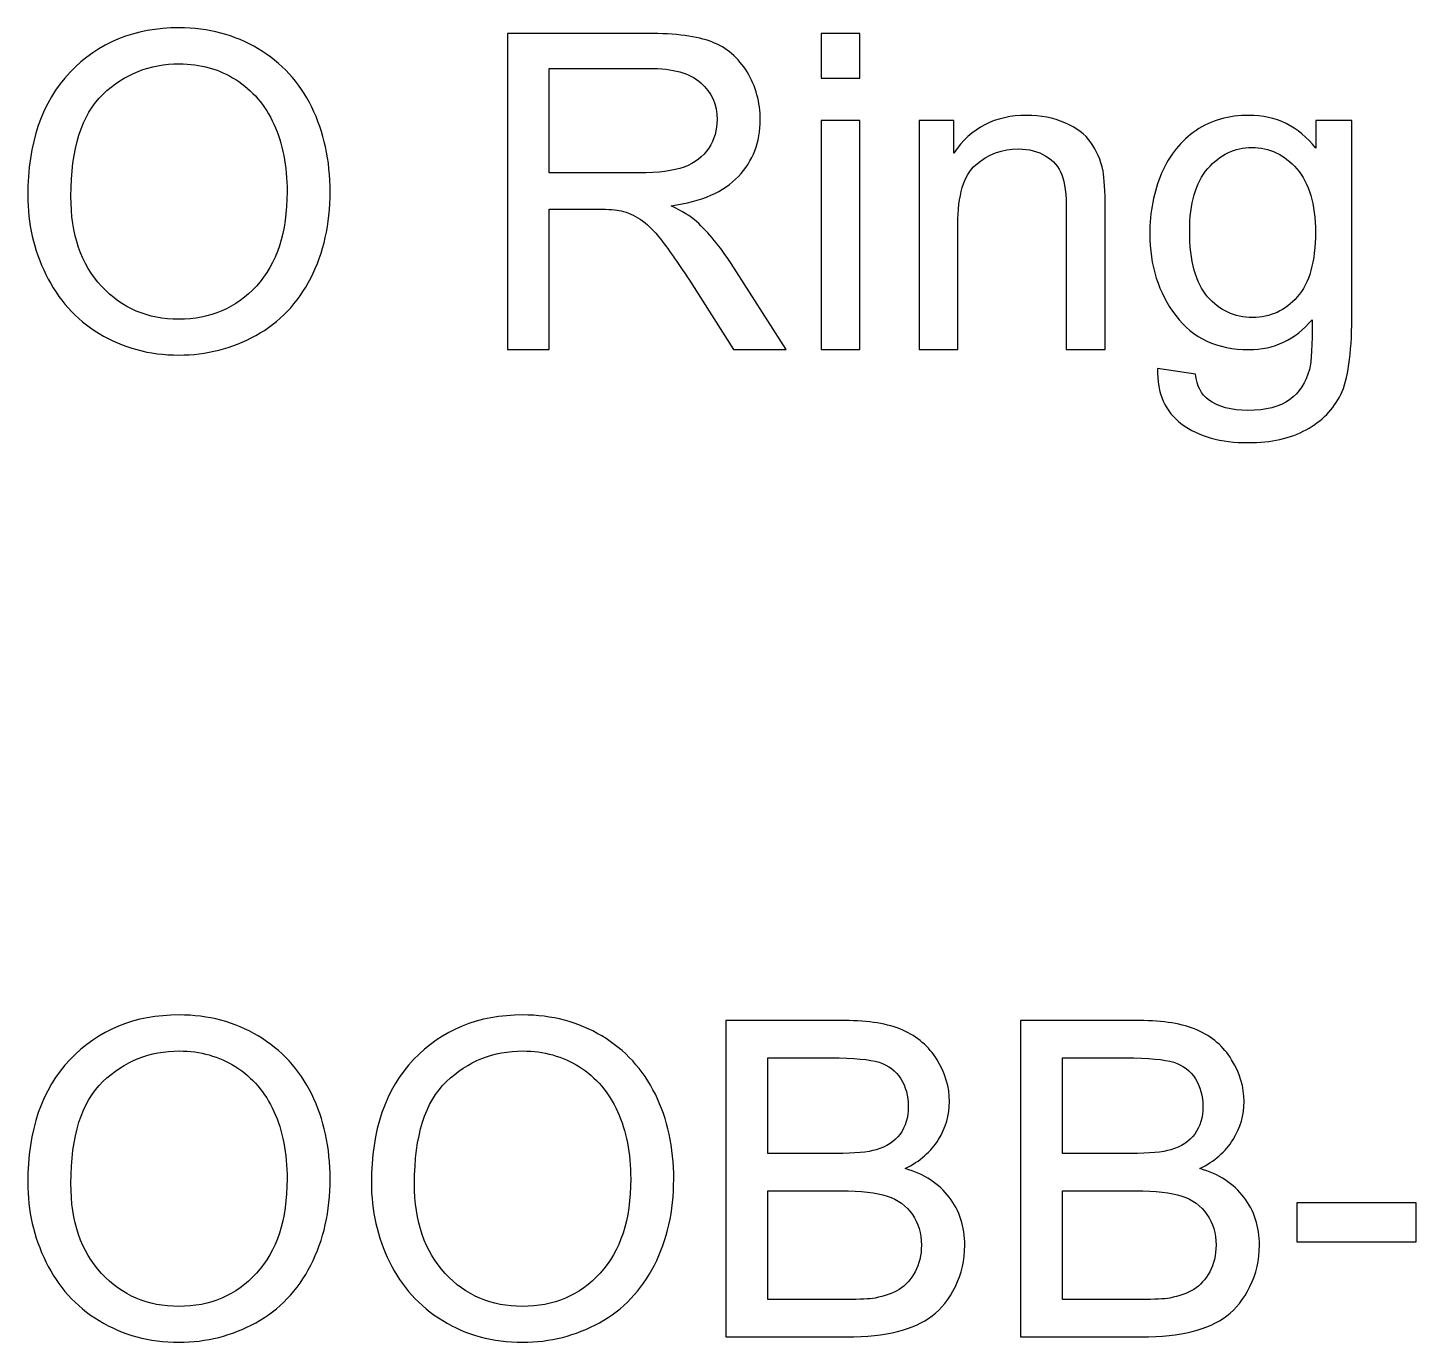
# Model space of a CAD drawing. Header units: centimetres. Extents: x -55.7 to 42.9, y -35.5 to -4.3.
# Drawn here: x -55.735 to -51.743, y -19.619 to -15.84 of the extents above; entities that cross this region are included whole.
import ezdxf

# ---------------------------------------------------------------- set-up
doc = ezdxf.new("R2010")
doc.units = ezdxf.units.CM
doc.header["$MEASUREMENT"] = 0
doc.layers.add('Layer 1', color=7, linetype='Continuous')

msp = doc.modelspace()

# ---------------------------------------------------------------- linework, layer by layer
at = {"layer": 'Layer 1', "color": 250}
for points, knots in [([(-55.73514, -16.32268), (-55.73514, -16.17176), (-55.69471, -16.05365), (-55.61364, -15.96835), (-55.61364, -15.96835), (-55.53257, -15.88305), (-55.42801, -15.84029), (-55.29974, -15.84029), (-55.29974, -15.84029), (-55.21592, -15.84029), (-55.14014, -15.8604), (-55.07283, -15.90041), (-55.07283, -15.90041), (-55.00552, -15.94062), (-54.95409, -15.9965), (-54.91874, -16.06826), (-54.91874, -16.06826), (-54.88339, -16.1398), (-54.86582, -16.22129), (-54.86582, -16.3121), (-54.86582, -16.3121), (-54.86582, -16.40439), (-54.88424, -16.48694), (-54.92149, -16.55954), (-54.92149, -16.55954), (-54.95874, -16.63235), (-55.01145, -16.68738), (-55.0796, -16.72485), (-55.0796, -16.72485), (-55.14797, -16.76231), (-55.22142, -16.78094), (-55.30037, -16.78094), (-55.30037, -16.78094), (-55.3861, -16.78094), (-55.46251, -16.76041), (-55.52982, -16.71892), (-55.52982, -16.71892), (-55.59734, -16.67765), (-55.64835, -16.62113), (-55.68307, -16.54959), (-55.68307, -16.54959), (-55.71778, -16.47826), (-55.73514, -16.40248), (-55.73514, -16.32268)], [0, 0, 0, 0, 0.0909091, 0.0909091, 0.0909091, 0.0909091, 0.1818182, 0.1818182, 0.1818182, 0.1818182, 0.2727273, 0.2727273, 0.2727273, 0.2727273, 0.3636364, 0.3636364, 0.3636364, 0.3636364, 0.4545455, 0.4545455, 0.4545455, 0.4545455, 0.5454545, 0.5454545, 0.5454545, 0.5454545, 0.6363636, 0.6363636, 0.6363636, 0.6363636, 0.7272727, 0.7272727, 0.7272727, 0.7272727, 0.8181818, 0.8181818, 0.8181818, 0.8181818, 0.9090909, 0.9090909, 0.9090909, 0.9090909, 1, 1, 1, 1]), ([(-54.35591, -16.76549), (-54.35591, -16.76549), (-54.35591, -15.85638), (-54.35591, -15.85638), (-54.35591, -15.85638), (-54.35591, -15.85638), (-53.9529, -15.85638), (-53.9529, -15.85638), (-53.9529, -15.85638), (-53.87183, -15.85638), (-53.81024, -15.86464), (-53.76811, -15.88093), (-53.76811, -15.88093), (-53.72599, -15.89723), (-53.69234, -15.92602), (-53.66694, -15.96729), (-53.66694, -15.96729), (-53.64175, -16.00878), (-53.62926, -16.0545), (-53.62926, -16.10445), (-53.62926, -16.10445), (-53.62926, -16.16901), (-53.65, -16.2232), (-53.69191, -16.26744), (-53.69191, -16.26744), (-53.73361, -16.31168), (-53.79817, -16.33983), (-53.88538, -16.35189), (-53.88538, -16.35189), (-53.85342, -16.36713), (-53.82929, -16.38216), (-53.81278, -16.39719), (-53.81278, -16.39719), (-53.77764, -16.42936), (-53.74441, -16.46979), (-53.71287, -16.51805), (-53.71287, -16.51805), (-53.71287, -16.51805), (-53.55475, -16.76549), (-53.55475, -16.76549), (-53.55475, -16.76549), (-53.55475, -16.76549), (-53.7061, -16.76549), (-53.7061, -16.76549), (-53.7061, -16.76549), (-53.7061, -16.76549), (-53.82632, -16.57626), (-53.82632, -16.57626), (-53.82632, -16.57626), (-53.86146, -16.52186), (-53.89046, -16.47995), (-53.91332, -16.45116), (-53.91332, -16.45116), (-53.93597, -16.42217), (-53.95629, -16.40185), (-53.97428, -16.39042), (-53.97428, -16.39042), (-53.99227, -16.37877), (-54.01047, -16.37073), (-54.0291, -16.36607), (-54.0291, -16.36607), (-54.04286, -16.36332), (-54.06508, -16.36184), (-54.0962, -16.36184), (-54.0962, -16.36184), (-54.0962, -16.36184), (-54.23569, -16.36184), (-54.23569, -16.36184), (-54.23569, -16.36184), (-54.23569, -16.36184), (-54.23569, -16.76549), (-54.23569, -16.76549), (-54.23569, -16.76549), (-54.23569, -16.76549), (-54.35591, -16.76549), (-54.35591, -16.76549)], [0, 0, 0, 0, 0.0526316, 0.0526316, 0.0526316, 0.0526316, 0.1052632, 0.1052632, 0.1052632, 0.1052632, 0.1578947, 0.1578947, 0.1578947, 0.1578947, 0.2105263, 0.2105263, 0.2105263, 0.2105263, 0.2631579, 0.2631579, 0.2631579, 0.2631579, 0.3157895, 0.3157895, 0.3157895, 0.3157895, 0.3684211, 0.3684211, 0.3684211, 0.3684211, 0.4210526, 0.4210526, 0.4210526, 0.4210526, 0.4736842, 0.4736842, 0.4736842, 0.4736842, 0.5263158, 0.5263158, 0.5263158, 0.5263158, 0.5789474, 0.5789474, 0.5789474, 0.5789474, 0.6315789, 0.6315789, 0.6315789, 0.6315789, 0.6842105, 0.6842105, 0.6842105, 0.6842105, 0.7368421, 0.7368421, 0.7368421, 0.7368421, 0.7894737, 0.7894737, 0.7894737, 0.7894737, 0.8421053, 0.8421053, 0.8421053, 0.8421053, 0.8947368, 0.8947368, 0.8947368, 0.8947368, 0.9473684, 0.9473684, 0.9473684, 0.9473684, 1, 1, 1, 1]), ([(-53.45443, -15.98486), (-53.45443, -15.98486), (-53.45443, -15.85638), (-53.45443, -15.85638), (-53.45443, -15.85638), (-53.45443, -15.85638), (-53.34267, -15.85638), (-53.34267, -15.85638), (-53.34267, -15.85638), (-53.34267, -15.85638), (-53.34267, -15.98486), (-53.34267, -15.98486), (-53.34267, -15.98486), (-53.34267, -15.98486), (-53.45443, -15.98486), (-53.45443, -15.98486)], [0, 0, 0, 0, 0.25, 0.25, 0.25, 0.25, 0.5, 0.5, 0.5, 0.5, 0.75, 0.75, 0.75, 0.75, 1, 1, 1, 1]), ([(-55.6111, -16.32459), (-55.6111, -16.43423), (-55.58168, -16.52038), (-55.52283, -16.58346), (-55.52283, -16.58346), (-55.46378, -16.64653), (-55.38991, -16.67807), (-55.30101, -16.67807), (-55.30101, -16.67807), (-55.21041, -16.67807), (-55.13591, -16.64632), (-55.07749, -16.58261), (-55.07749, -16.58261), (-55.01907, -16.5189), (-54.98965, -16.42852), (-54.98965, -16.31146), (-54.98965, -16.31146), (-54.98965, -16.23759), (-55.00235, -16.17303), (-55.02732, -16.11779), (-55.02732, -16.11779), (-55.0523, -16.06254), (-55.08892, -16.01979), (-55.13697, -15.98931), (-55.13697, -15.98931), (-55.18523, -15.95904), (-55.2392, -15.9438), (-55.2991, -15.9438), (-55.2991, -15.9438), (-55.3844, -15.9438), (-55.45764, -15.97301), (-55.51902, -16.03164), (-55.51902, -16.03164), (-55.58041, -16.09006), (-55.6111, -16.18785), (-55.6111, -16.32459)], [0, 0, 0, 0, 0.1111111, 0.1111111, 0.1111111, 0.1111111, 0.2222222, 0.2222222, 0.2222222, 0.2222222, 0.3333333, 0.3333333, 0.3333333, 0.3333333, 0.4444444, 0.4444444, 0.4444444, 0.4444444, 0.5555556, 0.5555556, 0.5555556, 0.5555556, 0.6666667, 0.6666667, 0.6666667, 0.6666667, 0.7777778, 0.7777778, 0.7777778, 0.7777778, 0.8888889, 0.8888889, 0.8888889, 0.8888889, 1, 1, 1, 1]), ([(-54.23569, -16.2577), (-54.23569, -16.2577), (-53.97703, -16.2577), (-53.97703, -16.2577), (-53.97703, -16.2577), (-53.92221, -16.2577), (-53.87903, -16.25199), (-53.84812, -16.24056), (-53.84812, -16.24056), (-53.81701, -16.22913), (-53.79351, -16.21092), (-53.77743, -16.18595), (-53.77743, -16.18595), (-53.76134, -16.16097), (-53.7533, -16.13388), (-53.7533, -16.10445), (-53.7533, -16.10445), (-53.7533, -16.06149), (-53.76875, -16.02614), (-53.80008, -15.99841), (-53.80008, -15.99841), (-53.83119, -15.97068), (-53.88051, -15.95692), (-53.94803, -15.95692), (-53.94803, -15.95692), (-53.94803, -15.95692), (-54.23569, -15.95692), (-54.23569, -15.95692), (-54.23569, -15.95692), (-54.23569, -15.95692), (-54.23569, -16.2577), (-54.23569, -16.2577)], [0, 0, 0, 0, 0.125, 0.125, 0.125, 0.125, 0.25, 0.25, 0.25, 0.25, 0.375, 0.375, 0.375, 0.375, 0.5, 0.5, 0.5, 0.5, 0.625, 0.625, 0.625, 0.625, 0.75, 0.75, 0.75, 0.75, 0.875, 0.875, 0.875, 0.875, 1, 1, 1, 1]), ([(-53.45443, -16.76549), (-53.45443, -16.76549), (-53.45443, -16.10699), (-53.45443, -16.10699), (-53.45443, -16.10699), (-53.45443, -16.10699), (-53.34267, -16.10699), (-53.34267, -16.10699), (-53.34267, -16.10699), (-53.34267, -16.10699), (-53.34267, -16.76549), (-53.34267, -16.76549), (-53.34267, -16.76549), (-53.34267, -16.76549), (-53.45443, -16.76549), (-53.45443, -16.76549)], [0, 0, 0, 0, 0.25, 0.25, 0.25, 0.25, 0.5, 0.5, 0.5, 0.5, 0.75, 0.75, 0.75, 0.75, 1, 1, 1, 1]), ([(-53.1727, -16.76549), (-53.1727, -16.76549), (-53.1727, -16.10699), (-53.1727, -16.10699), (-53.1727, -16.10699), (-53.1727, -16.10699), (-53.07237, -16.10699), (-53.07237, -16.10699), (-53.07237, -16.10699), (-53.07237, -16.10699), (-53.07237, -16.20055), (-53.07237, -16.20055), (-53.07237, -16.20055), (-53.0239, -16.12816), (-52.95405, -16.09197), (-52.86282, -16.09197), (-52.86282, -16.09197), (-52.82303, -16.09197), (-52.78662, -16.09916), (-52.75339, -16.11334), (-52.75339, -16.11334), (-52.71994, -16.12774), (-52.69518, -16.14636), (-52.67867, -16.16965), (-52.67867, -16.16965), (-52.66195, -16.19272), (-52.65052, -16.22024), (-52.64374, -16.25199), (-52.64374, -16.25199), (-52.63972, -16.27273), (-52.63761, -16.30892), (-52.63761, -16.36057), (-52.63761, -16.36057), (-52.63761, -16.36057), (-52.63761, -16.76549), (-52.63761, -16.76549), (-52.63761, -16.76549), (-52.63761, -16.76549), (-52.74937, -16.76549), (-52.74937, -16.76549), (-52.74937, -16.76549), (-52.74937, -16.76549), (-52.74937, -16.3648), (-52.74937, -16.3648), (-52.74937, -16.3648), (-52.74937, -16.31951), (-52.7536, -16.28543), (-52.76228, -16.26278), (-52.76228, -16.26278), (-52.77096, -16.24034), (-52.78641, -16.22235), (-52.80842, -16.20902), (-52.80842, -16.20902), (-52.83065, -16.19547), (-52.85647, -16.1887), (-52.88631, -16.1887), (-52.88631, -16.1887), (-52.93394, -16.1887), (-52.97479, -16.20394), (-53.0095, -16.23399), (-53.0095, -16.23399), (-53.04401, -16.26426), (-53.06115, -16.32141), (-53.06115, -16.40587), (-53.06115, -16.40587), (-53.06115, -16.40587), (-53.06115, -16.76549), (-53.06115, -16.76549), (-53.06115, -16.76549), (-53.06115, -16.76549), (-53.1727, -16.76549), (-53.1727, -16.76549)], [0, 0, 0, 0, 0.0555556, 0.0555556, 0.0555556, 0.0555556, 0.1111111, 0.1111111, 0.1111111, 0.1111111, 0.1666667, 0.1666667, 0.1666667, 0.1666667, 0.2222222, 0.2222222, 0.2222222, 0.2222222, 0.2777778, 0.2777778, 0.2777778, 0.2777778, 0.3333333, 0.3333333, 0.3333333, 0.3333333, 0.3888889, 0.3888889, 0.3888889, 0.3888889, 0.4444444, 0.4444444, 0.4444444, 0.4444444, 0.5, 0.5, 0.5, 0.5, 0.5555556, 0.5555556, 0.5555556, 0.5555556, 0.6111111, 0.6111111, 0.6111111, 0.6111111, 0.6666667, 0.6666667, 0.6666667, 0.6666667, 0.7222222, 0.7222222, 0.7222222, 0.7222222, 0.7777778, 0.7777778, 0.7777778, 0.7777778, 0.8333333, 0.8333333, 0.8333333, 0.8333333, 0.8888889, 0.8888889, 0.8888889, 0.8888889, 0.9444444, 0.9444444, 0.9444444, 0.9444444, 1, 1, 1, 1]), ([(-52.4869, -16.8201), (-52.4869, -16.8201), (-52.37832, -16.83619), (-52.37832, -16.83619), (-52.37832, -16.83619), (-52.37387, -16.86963), (-52.36117, -16.89397), (-52.34064, -16.90942), (-52.34064, -16.90942), (-52.31291, -16.92996), (-52.27502, -16.94033), (-52.22719, -16.94033), (-52.22719, -16.94033), (-52.17533, -16.94033), (-52.13553, -16.92996), (-52.10738, -16.90942), (-52.10738, -16.90942), (-52.07923, -16.88868), (-52.06039, -16.85968), (-52.05044, -16.82264), (-52.05044, -16.82264), (-52.04452, -16.79978), (-52.04198, -16.75215), (-52.0424, -16.67934), (-52.0424, -16.67934), (-52.09108, -16.7367), (-52.15183, -16.76549), (-52.22465, -16.76549), (-52.22465, -16.76549), (-52.31524, -16.76549), (-52.3853, -16.73289), (-52.43483, -16.66749), (-52.43483, -16.66749), (-52.48436, -16.60229), (-52.50934, -16.52377), (-52.50934, -16.43254), (-52.50934, -16.43254), (-52.50934, -16.36967), (-52.49791, -16.31168), (-52.47526, -16.25855), (-52.47526, -16.25855), (-52.4524, -16.20542), (-52.41938, -16.16436), (-52.3762, -16.13536), (-52.3762, -16.13536), (-52.33302, -16.10657), (-52.28222, -16.09197), (-52.22401, -16.09197), (-52.22401, -16.09197), (-52.14633, -16.09197), (-52.08219, -16.1235), (-52.03182, -16.18637), (-52.03182, -16.18637), (-52.03182, -16.18637), (-52.03182, -16.10699), (-52.03182, -16.10699), (-52.03182, -16.10699), (-52.03182, -16.10699), (-51.92874, -16.10699), (-51.92874, -16.10699), (-51.92874, -16.10699), (-51.92874, -16.10699), (-51.92874, -16.67617), (-51.92874, -16.67617), (-51.92874, -16.67617), (-51.92874, -16.77861), (-51.93932, -16.85143), (-51.96006, -16.89418), (-51.96006, -16.89418), (-51.98102, -16.93694), (-52.01404, -16.97081), (-52.05933, -16.99557), (-52.05933, -16.99557), (-52.10463, -17.02034), (-52.1603, -17.03283), (-52.22655, -17.03283), (-52.22655, -17.03283), (-52.30508, -17.03283), (-52.36858, -17.01505), (-52.41684, -16.9797), (-52.41684, -16.9797), (-52.46531, -16.94435), (-52.48859, -16.89122), (-52.4869, -16.8201)], [0, 0, 0, 0, 0.047619, 0.047619, 0.047619, 0.047619, 0.0952381, 0.0952381, 0.0952381, 0.0952381, 0.1428571, 0.1428571, 0.1428571, 0.1428571, 0.1904762, 0.1904762, 0.1904762, 0.1904762, 0.2380952, 0.2380952, 0.2380952, 0.2380952, 0.2857143, 0.2857143, 0.2857143, 0.2857143, 0.3333333, 0.3333333, 0.3333333, 0.3333333, 0.3809524, 0.3809524, 0.3809524, 0.3809524, 0.4285714, 0.4285714, 0.4285714, 0.4285714, 0.4761905, 0.4761905, 0.4761905, 0.4761905, 0.5238095, 0.5238095, 0.5238095, 0.5238095, 0.5714286, 0.5714286, 0.5714286, 0.5714286, 0.6190476, 0.6190476, 0.6190476, 0.6190476, 0.6666667, 0.6666667, 0.6666667, 0.6666667, 0.7142857, 0.7142857, 0.7142857, 0.7142857, 0.7619048, 0.7619048, 0.7619048, 0.7619048, 0.8095238, 0.8095238, 0.8095238, 0.8095238, 0.8571429, 0.8571429, 0.8571429, 0.8571429, 0.9047619, 0.9047619, 0.9047619, 0.9047619, 0.952381, 0.952381, 0.952381, 0.952381, 1, 1, 1, 1]), ([(-52.39461, -16.42449), (-52.39461, -16.51085), (-52.37747, -16.57393), (-52.34297, -16.61351), (-52.34297, -16.61351), (-52.30868, -16.65331), (-52.26571, -16.67299), (-52.21406, -16.67299), (-52.21406, -16.67299), (-52.16284, -16.67299), (-52.11987, -16.65331), (-52.08516, -16.61394), (-52.08516, -16.61394), (-52.05044, -16.57435), (-52.03309, -16.51255), (-52.03309, -16.42809), (-52.03309, -16.42809), (-52.03309, -16.34745), (-52.05087, -16.2867), (-52.08664, -16.24585), (-52.08664, -16.24585), (-52.12241, -16.205), (-52.16559, -16.18446), (-52.21597, -16.18446), (-52.21597, -16.18446), (-52.2655, -16.18446), (-52.30762, -16.20457), (-52.34254, -16.245), (-52.34254, -16.245), (-52.37726, -16.28522), (-52.39461, -16.34512), (-52.39461, -16.42449)], [0, 0, 0, 0, 0.125, 0.125, 0.125, 0.125, 0.25, 0.25, 0.25, 0.25, 0.375, 0.375, 0.375, 0.375, 0.5, 0.5, 0.5, 0.5, 0.625, 0.625, 0.625, 0.625, 0.75, 0.75, 0.75, 0.75, 0.875, 0.875, 0.875, 0.875, 1, 1, 1, 1]), ([(-55.73514, -19.16028), (-55.73514, -19.00936), (-55.69471, -18.89125), (-55.61364, -18.80595), (-55.61364, -18.80595), (-55.53257, -18.72065), (-55.42801, -18.67789), (-55.29974, -18.67789), (-55.29974, -18.67789), (-55.21592, -18.67789), (-55.14014, -18.698), (-55.07283, -18.73801), (-55.07283, -18.73801), (-55.00552, -18.77822), (-54.95409, -18.8341), (-54.91874, -18.90586), (-54.91874, -18.90586), (-54.88339, -18.9774), (-54.86582, -19.05889), (-54.86582, -19.1497), (-54.86582, -19.1497), (-54.86582, -19.24199), (-54.88424, -19.32454), (-54.92149, -19.39714), (-54.92149, -19.39714), (-54.95874, -19.46995), (-55.01145, -19.52498), (-55.0796, -19.56245), (-55.0796, -19.56245), (-55.14797, -19.59991), (-55.22142, -19.61854), (-55.30037, -19.61854), (-55.30037, -19.61854), (-55.3861, -19.61854), (-55.46251, -19.59801), (-55.52982, -19.55652), (-55.52982, -19.55652), (-55.59734, -19.51525), (-55.64835, -19.45873), (-55.68307, -19.38719), (-55.68307, -19.38719), (-55.71778, -19.31586), (-55.73514, -19.24008), (-55.73514, -19.16028)], [0, 0, 0, 0, 0.0909091, 0.0909091, 0.0909091, 0.0909091, 0.1818182, 0.1818182, 0.1818182, 0.1818182, 0.2727273, 0.2727273, 0.2727273, 0.2727273, 0.3636364, 0.3636364, 0.3636364, 0.3636364, 0.4545455, 0.4545455, 0.4545455, 0.4545455, 0.5454545, 0.5454545, 0.5454545, 0.5454545, 0.6363636, 0.6363636, 0.6363636, 0.6363636, 0.7272727, 0.7272727, 0.7272727, 0.7272727, 0.8181818, 0.8181818, 0.8181818, 0.8181818, 0.9090909, 0.9090909, 0.9090909, 0.9090909, 1, 1, 1, 1]), ([(-54.74729, -19.16028), (-54.74729, -19.00936), (-54.70686, -18.89125), (-54.62579, -18.80595), (-54.62579, -18.80595), (-54.54472, -18.72065), (-54.44016, -18.67789), (-54.31189, -18.67789), (-54.31189, -18.67789), (-54.22807, -18.67789), (-54.15229, -18.698), (-54.08498, -18.73801), (-54.08498, -18.73801), (-54.01767, -18.77822), (-53.96624, -18.8341), (-53.93089, -18.90586), (-53.93089, -18.90586), (-53.89554, -18.9774), (-53.87797, -19.05889), (-53.87797, -19.1497), (-53.87797, -19.1497), (-53.87797, -19.24199), (-53.89639, -19.32454), (-53.93364, -19.39714), (-53.93364, -19.39714), (-53.97089, -19.46995), (-54.0236, -19.52498), (-54.09175, -19.56245), (-54.09175, -19.56245), (-54.16012, -19.59991), (-54.23357, -19.61854), (-54.31252, -19.61854), (-54.31252, -19.61854), (-54.39825, -19.61854), (-54.47466, -19.59801), (-54.54197, -19.55652), (-54.54197, -19.55652), (-54.60949, -19.51525), (-54.6605, -19.45873), (-54.69522, -19.38719), (-54.69522, -19.38719), (-54.72993, -19.31586), (-54.74729, -19.24008), (-54.74729, -19.16028)], [0, 0, 0, 0, 0.0909091, 0.0909091, 0.0909091, 0.0909091, 0.1818182, 0.1818182, 0.1818182, 0.1818182, 0.2727273, 0.2727273, 0.2727273, 0.2727273, 0.3636364, 0.3636364, 0.3636364, 0.3636364, 0.4545455, 0.4545455, 0.4545455, 0.4545455, 0.5454545, 0.5454545, 0.5454545, 0.5454545, 0.6363636, 0.6363636, 0.6363636, 0.6363636, 0.7272727, 0.7272727, 0.7272727, 0.7272727, 0.8181818, 0.8181818, 0.8181818, 0.8181818, 0.9090909, 0.9090909, 0.9090909, 0.9090909, 1, 1, 1, 1]), ([(-53.7279, -19.60309), (-53.7279, -19.60309), (-53.7279, -18.69398), (-53.7279, -18.69398), (-53.7279, -18.69398), (-53.7279, -18.69398), (-53.38669, -18.69398), (-53.38669, -18.69398), (-53.38669, -18.69398), (-53.31726, -18.69398), (-53.2616, -18.70329), (-53.21969, -18.7215), (-53.21969, -18.7215), (-53.17756, -18.73991), (-53.14476, -18.76828), (-53.12105, -18.80659), (-53.12105, -18.80659), (-53.09734, -18.84469), (-53.08528, -18.88469), (-53.08528, -18.9266), (-53.08528, -18.9266), (-53.08528, -18.96534), (-53.09586, -19.00196), (-53.11703, -19.03625), (-53.11703, -19.03625), (-53.13798, -19.07054), (-53.16994, -19.09826), (-53.21249, -19.11943), (-53.21249, -19.11943), (-53.15746, -19.13552), (-53.11533, -19.16303), (-53.0857, -19.20177), (-53.0857, -19.20177), (-53.05607, -19.24072), (-53.04125, -19.28665), (-53.04125, -19.33956), (-53.04125, -19.33956), (-53.04125, -19.38211), (-53.05035, -19.42169), (-53.06834, -19.45831), (-53.06834, -19.45831), (-53.08634, -19.49493), (-53.10856, -19.52308), (-53.13502, -19.54298), (-53.13502, -19.54298), (-53.16148, -19.56287), (-53.19471, -19.57769), (-53.2345, -19.58785), (-53.2345, -19.58785), (-53.2743, -19.59801), (-53.32319, -19.60309), (-53.38119, -19.60309), (-53.38119, -19.60309), (-53.38119, -19.60309), (-53.7279, -19.60309), (-53.7279, -19.60309)], [0, 0, 0, 0, 0.0714286, 0.0714286, 0.0714286, 0.0714286, 0.1428571, 0.1428571, 0.1428571, 0.1428571, 0.2142857, 0.2142857, 0.2142857, 0.2142857, 0.2857143, 0.2857143, 0.2857143, 0.2857143, 0.3571429, 0.3571429, 0.3571429, 0.3571429, 0.4285714, 0.4285714, 0.4285714, 0.4285714, 0.5, 0.5, 0.5, 0.5, 0.5714286, 0.5714286, 0.5714286, 0.5714286, 0.6428571, 0.6428571, 0.6428571, 0.6428571, 0.7142857, 0.7142857, 0.7142857, 0.7142857, 0.7857143, 0.7857143, 0.7857143, 0.7857143, 0.8571429, 0.8571429, 0.8571429, 0.8571429, 0.9285714, 0.9285714, 0.9285714, 0.9285714, 1, 1, 1, 1]), ([(-52.88081, -19.60309), (-52.88081, -19.60309), (-52.88081, -18.69398), (-52.88081, -18.69398), (-52.88081, -18.69398), (-52.88081, -18.69398), (-52.5396, -18.69398), (-52.5396, -18.69398), (-52.5396, -18.69398), (-52.47017, -18.69398), (-52.41451, -18.70329), (-52.3726, -18.7215), (-52.3726, -18.7215), (-52.33047, -18.73991), (-52.29767, -18.76828), (-52.27396, -18.80659), (-52.27396, -18.80659), (-52.25025, -18.84469), (-52.23819, -18.88469), (-52.23819, -18.9266), (-52.23819, -18.9266), (-52.23819, -18.96534), (-52.24877, -19.00196), (-52.26994, -19.03625), (-52.26994, -19.03625), (-52.29089, -19.07054), (-52.32285, -19.09826), (-52.3654, -19.11943), (-52.3654, -19.11943), (-52.31037, -19.13552), (-52.26824, -19.16303), (-52.23861, -19.20177), (-52.23861, -19.20177), (-52.20898, -19.24072), (-52.19416, -19.28665), (-52.19416, -19.33956), (-52.19416, -19.33956), (-52.19416, -19.38211), (-52.20326, -19.42169), (-52.22125, -19.45831), (-52.22125, -19.45831), (-52.23925, -19.49493), (-52.26147, -19.52308), (-52.28793, -19.54298), (-52.28793, -19.54298), (-52.31439, -19.56287), (-52.34762, -19.57769), (-52.38741, -19.58785), (-52.38741, -19.58785), (-52.42721, -19.59801), (-52.4761, -19.60309), (-52.5341, -19.60309), (-52.5341, -19.60309), (-52.5341, -19.60309), (-52.88081, -19.60309), (-52.88081, -19.60309)], [0, 0, 0, 0, 0.0714286, 0.0714286, 0.0714286, 0.0714286, 0.1428571, 0.1428571, 0.1428571, 0.1428571, 0.2142857, 0.2142857, 0.2142857, 0.2142857, 0.2857143, 0.2857143, 0.2857143, 0.2857143, 0.3571429, 0.3571429, 0.3571429, 0.3571429, 0.4285714, 0.4285714, 0.4285714, 0.4285714, 0.5, 0.5, 0.5, 0.5, 0.5714286, 0.5714286, 0.5714286, 0.5714286, 0.6428571, 0.6428571, 0.6428571, 0.6428571, 0.7142857, 0.7142857, 0.7142857, 0.7142857, 0.7857143, 0.7857143, 0.7857143, 0.7857143, 0.8571429, 0.8571429, 0.8571429, 0.8571429, 0.9285714, 0.9285714, 0.9285714, 0.9285714, 1, 1, 1, 1]), ([(-55.6111, -19.16219), (-55.6111, -19.27183), (-55.58168, -19.35798), (-55.52283, -19.42106), (-55.52283, -19.42106), (-55.46378, -19.48413), (-55.38991, -19.51567), (-55.30101, -19.51567), (-55.30101, -19.51567), (-55.21041, -19.51567), (-55.13591, -19.48392), (-55.07749, -19.42021), (-55.07749, -19.42021), (-55.01907, -19.3565), (-54.98965, -19.26612), (-54.98965, -19.14906), (-54.98965, -19.14906), (-54.98965, -19.07519), (-55.00235, -19.01063), (-55.02732, -18.95539), (-55.02732, -18.95539), (-55.0523, -18.90014), (-55.08892, -18.85739), (-55.13697, -18.82691), (-55.13697, -18.82691), (-55.18523, -18.79664), (-55.2392, -18.7814), (-55.2991, -18.7814), (-55.2991, -18.7814), (-55.3844, -18.7814), (-55.45764, -18.81061), (-55.51902, -18.86924), (-55.51902, -18.86924), (-55.58041, -18.92766), (-55.6111, -19.02545), (-55.6111, -19.16219)], [0, 0, 0, 0, 0.1111111, 0.1111111, 0.1111111, 0.1111111, 0.2222222, 0.2222222, 0.2222222, 0.2222222, 0.3333333, 0.3333333, 0.3333333, 0.3333333, 0.4444444, 0.4444444, 0.4444444, 0.4444444, 0.5555556, 0.5555556, 0.5555556, 0.5555556, 0.6666667, 0.6666667, 0.6666667, 0.6666667, 0.7777778, 0.7777778, 0.7777778, 0.7777778, 0.8888889, 0.8888889, 0.8888889, 0.8888889, 1, 1, 1, 1]), ([(-54.62325, -19.16219), (-54.62325, -19.27183), (-54.59383, -19.35798), (-54.53498, -19.42106), (-54.53498, -19.42106), (-54.47593, -19.48413), (-54.40206, -19.51567), (-54.31316, -19.51567), (-54.31316, -19.51567), (-54.22256, -19.51567), (-54.14806, -19.48392), (-54.08964, -19.42021), (-54.08964, -19.42021), (-54.03122, -19.3565), (-54.0018, -19.26612), (-54.0018, -19.14906), (-54.0018, -19.14906), (-54.0018, -19.07519), (-54.0145, -19.01063), (-54.03947, -18.95539), (-54.03947, -18.95539), (-54.06445, -18.90014), (-54.10107, -18.85739), (-54.14912, -18.82691), (-54.14912, -18.82691), (-54.19738, -18.79664), (-54.25135, -18.7814), (-54.31125, -18.7814), (-54.31125, -18.7814), (-54.39655, -18.7814), (-54.46979, -18.81061), (-54.53117, -18.86924), (-54.53117, -18.86924), (-54.59256, -18.92766), (-54.62325, -19.02545), (-54.62325, -19.16219)], [0, 0, 0, 0, 0.1111111, 0.1111111, 0.1111111, 0.1111111, 0.2222222, 0.2222222, 0.2222222, 0.2222222, 0.3333333, 0.3333333, 0.3333333, 0.3333333, 0.4444444, 0.4444444, 0.4444444, 0.4444444, 0.5555556, 0.5555556, 0.5555556, 0.5555556, 0.6666667, 0.6666667, 0.6666667, 0.6666667, 0.7777778, 0.7777778, 0.7777778, 0.7777778, 0.8888889, 0.8888889, 0.8888889, 0.8888889, 1, 1, 1, 1]), ([(-53.60746, -19.07604), (-53.60746, -19.07604), (-53.41082, -19.07604), (-53.41082, -19.07604), (-53.41082, -19.07604), (-53.35769, -19.07604), (-53.31938, -19.07244), (-53.2961, -19.06546), (-53.2961, -19.06546), (-53.26562, -19.05635), (-53.24255, -19.04133), (-53.22709, -19.02016), (-53.22709, -19.02016), (-53.21164, -18.99899), (-53.20381, -18.97253), (-53.20381, -18.94078), (-53.20381, -18.94078), (-53.20381, -18.91073), (-53.21101, -18.88406), (-53.2254, -18.8612), (-53.2254, -18.8612), (-53.24001, -18.83813), (-53.26075, -18.82246), (-53.28742, -18.814), (-53.28742, -18.814), (-53.3143, -18.80553), (-53.36044, -18.8013), (-53.42585, -18.8013), (-53.42585, -18.8013), (-53.42585, -18.8013), (-53.60746, -18.8013), (-53.60746, -18.8013), (-53.60746, -18.8013), (-53.60746, -18.8013), (-53.60746, -19.07604), (-53.60746, -19.07604)], [0, 0, 0, 0, 0.1111111, 0.1111111, 0.1111111, 0.1111111, 0.2222222, 0.2222222, 0.2222222, 0.2222222, 0.3333333, 0.3333333, 0.3333333, 0.3333333, 0.4444444, 0.4444444, 0.4444444, 0.4444444, 0.5555556, 0.5555556, 0.5555556, 0.5555556, 0.6666667, 0.6666667, 0.6666667, 0.6666667, 0.7777778, 0.7777778, 0.7777778, 0.7777778, 0.8888889, 0.8888889, 0.8888889, 0.8888889, 1, 1, 1, 1]), ([(-52.76037, -19.07604), (-52.76037, -19.07604), (-52.56373, -19.07604), (-52.56373, -19.07604), (-52.56373, -19.07604), (-52.5106, -19.07604), (-52.47229, -19.07244), (-52.44901, -19.06546), (-52.44901, -19.06546), (-52.41853, -19.05635), (-52.39546, -19.04133), (-52.38, -19.02016), (-52.38, -19.02016), (-52.36455, -18.99899), (-52.35672, -18.97253), (-52.35672, -18.94078), (-52.35672, -18.94078), (-52.35672, -18.91073), (-52.36392, -18.88406), (-52.37831, -18.8612), (-52.37831, -18.8612), (-52.39292, -18.83813), (-52.41366, -18.82246), (-52.44033, -18.814), (-52.44033, -18.814), (-52.46721, -18.80553), (-52.51335, -18.8013), (-52.57876, -18.8013), (-52.57876, -18.8013), (-52.57876, -18.8013), (-52.76037, -18.8013), (-52.76037, -18.8013), (-52.76037, -18.8013), (-52.76037, -18.8013), (-52.76037, -19.07604), (-52.76037, -19.07604)], [0, 0, 0, 0, 0.1111111, 0.1111111, 0.1111111, 0.1111111, 0.2222222, 0.2222222, 0.2222222, 0.2222222, 0.3333333, 0.3333333, 0.3333333, 0.3333333, 0.4444444, 0.4444444, 0.4444444, 0.4444444, 0.5555556, 0.5555556, 0.5555556, 0.5555556, 0.6666667, 0.6666667, 0.6666667, 0.6666667, 0.7777778, 0.7777778, 0.7777778, 0.7777778, 0.8888889, 0.8888889, 0.8888889, 0.8888889, 1, 1, 1, 1]), ([(-53.60746, -19.49577), (-53.60746, -19.49577), (-53.38119, -19.49577), (-53.38119, -19.49577), (-53.38119, -19.49577), (-53.34224, -19.49577), (-53.31494, -19.49429), (-53.29927, -19.49154), (-53.29927, -19.49154), (-53.27154, -19.48646), (-53.24847, -19.47821), (-53.22985, -19.46656), (-53.22985, -19.46656), (-53.21122, -19.45513), (-53.19598, -19.4382), (-53.18391, -19.41619), (-53.18391, -19.41619), (-53.17206, -19.39396), (-53.16592, -19.36856), (-53.16592, -19.33956), (-53.16592, -19.33956), (-53.16592, -19.3057), (-53.1746, -19.27628), (-53.19196, -19.25109), (-53.19196, -19.25109), (-53.20931, -19.22611), (-53.23344, -19.20854), (-53.26435, -19.19838), (-53.26435, -19.19838), (-53.29504, -19.18843), (-53.33949, -19.18335), (-53.39727, -19.18335), (-53.39727, -19.18335), (-53.39727, -19.18335), (-53.60746, -19.18335), (-53.60746, -19.18335), (-53.60746, -19.18335), (-53.60746, -19.18335), (-53.60746, -19.49577), (-53.60746, -19.49577)], [0, 0, 0, 0, 0.1, 0.1, 0.1, 0.1, 0.2, 0.2, 0.2, 0.2, 0.3, 0.3, 0.3, 0.3, 0.4, 0.4, 0.4, 0.4, 0.5, 0.5, 0.5, 0.5, 0.6, 0.6, 0.6, 0.6, 0.7, 0.7, 0.7, 0.7, 0.8, 0.8, 0.8, 0.8, 0.9, 0.9, 0.9, 0.9, 1, 1, 1, 1]), ([(-52.76037, -19.49577), (-52.76037, -19.49577), (-52.5341, -19.49577), (-52.5341, -19.49577), (-52.5341, -19.49577), (-52.49515, -19.49577), (-52.46785, -19.49429), (-52.45218, -19.49154), (-52.45218, -19.49154), (-52.42445, -19.48646), (-52.40138, -19.47821), (-52.38276, -19.46656), (-52.38276, -19.46656), (-52.36413, -19.45513), (-52.34889, -19.4382), (-52.33682, -19.41619), (-52.33682, -19.41619), (-52.32497, -19.39396), (-52.31883, -19.36856), (-52.31883, -19.33956), (-52.31883, -19.33956), (-52.31883, -19.3057), (-52.32751, -19.27628), (-52.34487, -19.25109), (-52.34487, -19.25109), (-52.36222, -19.22611), (-52.38635, -19.20854), (-52.41726, -19.19838), (-52.41726, -19.19838), (-52.44795, -19.18843), (-52.4924, -19.18335), (-52.55018, -19.18335), (-52.55018, -19.18335), (-52.55018, -19.18335), (-52.76037, -19.18335), (-52.76037, -19.18335), (-52.76037, -19.18335), (-52.76037, -19.18335), (-52.76037, -19.49577), (-52.76037, -19.49577)], [0, 0, 0, 0, 0.1, 0.1, 0.1, 0.1, 0.2, 0.2, 0.2, 0.2, 0.3, 0.3, 0.3, 0.3, 0.4, 0.4, 0.4, 0.4, 0.5, 0.5, 0.5, 0.5, 0.6, 0.6, 0.6, 0.6, 0.7, 0.7, 0.7, 0.7, 0.8, 0.8, 0.8, 0.8, 0.9, 0.9, 0.9, 0.9, 1, 1, 1, 1]), ([(-52.08642, -19.33025), (-52.08642, -19.33025), (-52.08642, -19.21807), (-52.08642, -19.21807), (-52.08642, -19.21807), (-52.08642, -19.21807), (-51.74331, -19.21807), (-51.74331, -19.21807), (-51.74331, -19.21807), (-51.74331, -19.21807), (-51.74331, -19.33025), (-51.74331, -19.33025), (-51.74331, -19.33025), (-51.74331, -19.33025), (-52.08642, -19.33025), (-52.08642, -19.33025)], [0, 0, 0, 0, 0.25, 0.25, 0.25, 0.25, 0.5, 0.5, 0.5, 0.5, 0.75, 0.75, 0.75, 0.75, 1, 1, 1, 1])]:
    msp.add_open_spline(points, degree=3, knots=knots, dxfattribs=at)

doc.saveas('drawing.dxf')
